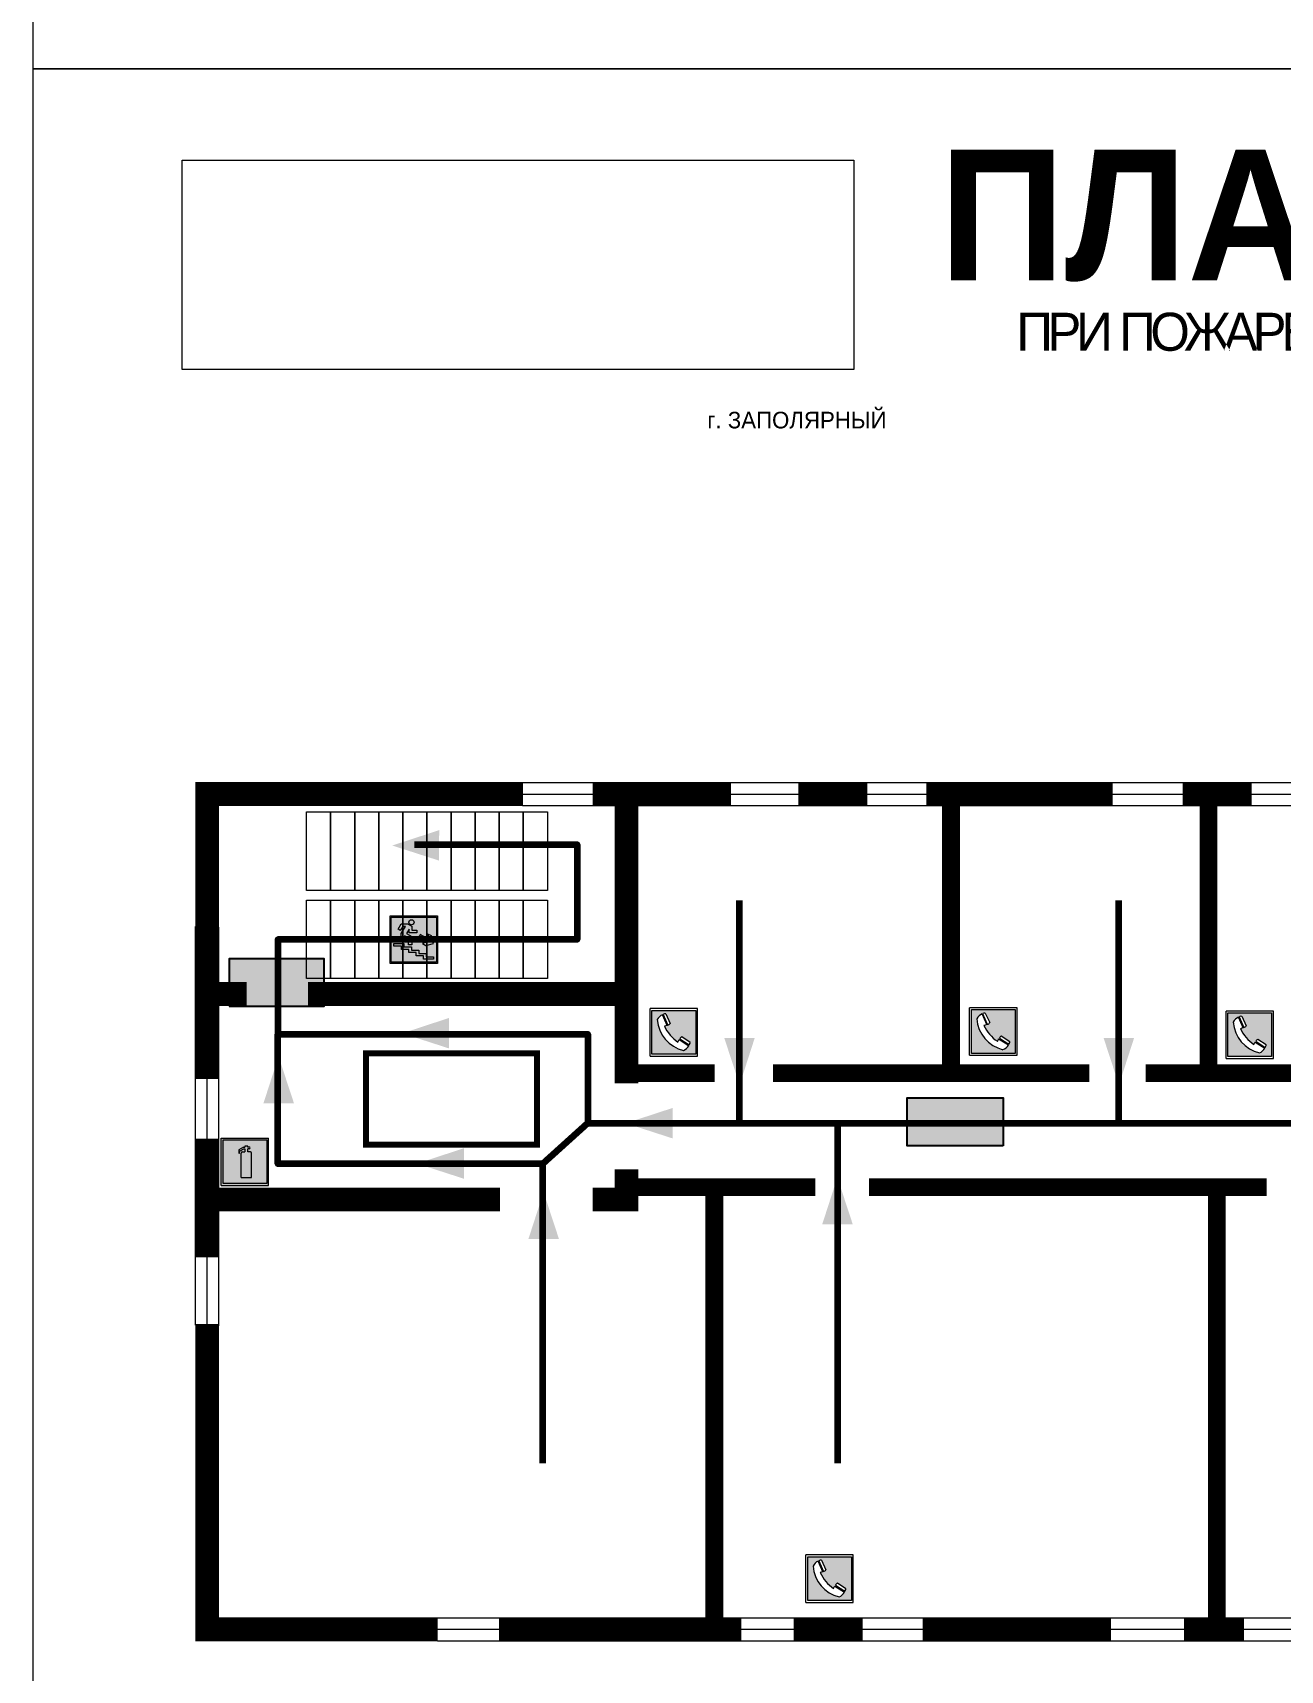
# Model space of a CAD drawing. Header units: millimetres. Extents: x 13114 to 67229, y 22859 to 38520.
# Drawn here: x 31653.7 to 31863.7, y 35678.4 to 35954.2 of the extents above; entities that cross this region are included whole.
import ezdxf

# ---------------------------------------------------------------- set-up
doc = ezdxf.new("R2010")
doc.units = ezdxf.units.MM
doc.layers.add('План_Штампы', color=7, linetype='Continuous')
doc.styles.add('обычный', font='arial.ttf')
picture_1 = doc.add_image_def('image1.jpg', size_in_pixel=(337, 105))

# ---------------------------------------------------------------- blocks, each defined once
blk = doc.blocks.new('A$C7B4425F7')
at = {"true_color": 0xffffff}
blk.add_hatch(color=7, dxfattribs=at).paths.add_polyline_path([(0, 0), (-16, 0), (-16, -8), (0, -8)])
h = blk.add_hatch(color=126)
h.paths.add_polyline_path([(-0.2, -0.2), (-15.8, -0.2), (-15.8, -7.8), (-0.2, -7.8)])
h.paths.add_polyline_path([(-11.76, -2.03), (-11.76, -3.66), (-11.17, -3.66, -0.568275), (-11.17, -6.18), (-12.58, -6.18), (-12.58, -2.03)], flags=16)
h.paths.add_polyline_path([(-13.33, -4.12, -0.495768), (-13.59, -6.18), (-15.03, -6.18), (-15.03, -2.03), (-13.59, -2.03, -0.487973)], flags=16)
h.paths.add_polyline_path([(-10.25, -2.03), (-9.48, -2.03), (-9.48, -6.18), (-10.25, -6.18)], flags=16)
h.paths.add_polyline_path([(-13.84, -3.69), (-14.24, -3.69), (-14.24, -3.03), (-13.9, -3.03, -0.692621)], flags=0)
h.paths.add_polyline_path([(-9.15, -2.03), (-8.4, -2.03), (-8.04, -3.07), (-7.68, -2.03), (-6.93, -2.03), (-7.64, -4.1), (-6.93, -6.18), (-7.68, -6.18), (-8.04, -5.14), (-8.4, -6.18), (-9.15, -6.18), (-8.44, -4.1)], flags=16)
h.paths.add_polyline_path([(-11.76, -4.46), (-11.42, -4.46, -0.692621), (-11.36, -5.12), (-11.76, -5.12)], flags=0)
h.paths.add_polyline_path([(-13.9, -5.2), (-14.24, -5.2), (-14.24, -4.55), (-13.84, -4.55, -0.708038)], flags=0)
edge = h.paths.add_edge_path(flags=16)
edge.add_ellipse((-5.51, -4.08), major_axis=(0, 2.05), ratio=0.586184, start_angle=0, end_angle=360)
edge = h.paths.add_edge_path(flags=0)
edge.add_ellipse((-5.51, -4.08), major_axis=(0, 1.14), ratio=0.454828, start_angle=0, end_angle=360)
h.paths.add_polyline_path([(-4.13, -4.96, 0.377264), (-3.48, -4.52, 0.0555), (-3.16, -2.03), (-1.66, -2.03), (-1.66, -4.96), (-0.96, -4.96), (-0.96, -7.01), (-1.75, -7.01), (-1.75, -6.18), (-3.3, -6.18), (-3.3, -7.02), (-4.13, -7.02)], flags=16)
h.paths.add_polyline_path([(-2.73, -2.91), (-2.28, -2.91), (-2.28, -4.96), (-3.05, -4.96, 0.079136)], flags=0)
at = {"color": 126}
blk.add_lwpolyline([(-16, -8), (0, -8), (0, 0), (-16, 0)], close=True, dxfattribs=at)
blk = doc.blocks.new('вниз')
at = {"lineweight": 0, "true_color": 0xffffff}
h = blk.add_hatch(color=7, dxfattribs=at)
h.dxf.hatch_style = 1
h.paths.add_polyline_path([(40994.51, -4472.22), (40986.51, -4472.22), (40986.51, -4480.22), (40994.51, -4480.22)])
h.paths.add_polyline_path([(40994.31, -4472.42), (40994.31, -4480.01), (40986.71, -4480.01), (40986.71, -4472.42)], flags=16)
h.paths.add_polyline_path([(40988.43, -4473.53), (40989.43, -4473.53), (40990.19, -4473.96), (40990.19, -4474.6), (40991, -4474.6), (40991, -4475.06), (40989.73, -4475.06), (40989.73, -4474.46), (40989.3, -4475.18), (40990.17, -4475.7), (40990.17, -4477.11), (40989.63, -4477.11), (40989.63, -4476.01), (40988.94, -4475.59), (40988.94, -4476.46), (40988.94, -4476.46), (40987.47, -4476.46), (40987.26, -4476.46), (40987.26, -4475.92), (40988.4, -4475.92), (40988.4, -4475.2), (40989.1, -4473.99), (40988.66, -4473.99), (40988.24, -4474.7), (40987.86, -4474.47), (40988.41, -4473.56)], flags=0)
h.paths.add_polyline_path([(40990.55, -4473.29, -1), (40989.69, -4473.29, -1)], flags=0)
h.paths.add_polyline_path([(40988.85, -4476.89), (40988.85, -4477.43), (40990.1, -4477.43), (40990.1, -4477.99), (40991.34, -4477.99), (40991.34, -4478.54), (40992.59, -4478.54), (40992.59, -4479.09), (40993.83, -4479.09), (40993.83, -4479.52), (40992.17, -4479.52), (40992.17, -4478.97), (40990.91, -4478.97), (40990.91, -4478.41), (40989.68, -4478.41), (40989.68, -4477.86), (40988.43, -4477.86), (40988.43, -4477.31), (40987.6, -4477.31), (40987.18, -4477.31), (40987.18, -4476.89)], flags=0)
h.paths.add_polyline_path([(40991.61, -4475.33), (40993.12, -4476.2), (40992.9, -4475.27), (40993.48, -4475.6), (40993.83, -4476.88), (40992.56, -4477.22), (40991.97, -4476.88), (40992.9, -4476.61), (40991.38, -4475.74), (40991.58, -4475.39)], flags=0)
h.paths.add_polyline_path([(40990.19, -4473.96), (40989.43, -4473.53), (40988.43, -4473.53), (40988.41, -4473.56), (40987.86, -4474.47), (40988.24, -4474.7), (40988.66, -4473.99), (40989.1, -4473.99), (40988.4, -4475.2), (40988.4, -4475.92), (40987.26, -4475.92), (40987.26, -4476.46), (40987.47, -4476.46), (40988.94, -4476.46), (40988.94, -4476.27), (40988.94, -4475.59), (40989.63, -4476.01), (40989.63, -4477.11), (40990.17, -4477.11), (40990.17, -4475.7), (40989.3, -4475.18), (40989.73, -4474.46), (40989.73, -4475.06), (40991, -4475.06), (40991, -4474.6), (40990.19, -4474.6)], flags=0)
h.paths.add_polyline_path([(40990.55, -4473.29, 1), (40989.69, -4473.29, 1)], flags=0)
h.paths.add_polyline_path([(40991.61, -4475.33), (40991.58, -4475.39), (40991.38, -4475.74), (40992.9, -4476.61), (40991.97, -4476.88), (40992.56, -4477.22), (40993.83, -4476.88), (40993.48, -4475.6), (40992.9, -4475.27), (40993.12, -4476.2)], flags=0)
h.paths.add_polyline_path([(40990.1, -4477.43), (40988.85, -4477.43), (40988.85, -4476.89), (40987.18, -4476.89), (40987.18, -4477.31), (40987.6, -4477.31), (40988.43, -4477.31), (40988.43, -4477.86), (40989.68, -4477.86), (40989.68, -4478.41), (40990.91, -4478.41), (40990.91, -4478.97), (40992.17, -4478.97), (40992.17, -4479.52), (40993.83, -4479.52), (40993.83, -4479.09), (40992.59, -4479.09), (40992.59, -4478.54), (40991.34, -4478.54), (40991.34, -4477.99), (40990.1, -4477.99)], flags=0)
at = {"lineweight": 0}
h = blk.add_hatch(color=126, dxfattribs=at)
h.dxf.hatch_style = 1
h.paths.add_polyline_path([(40994.31, -4472.42), (40986.71, -4472.42), (40986.71, -4480.01), (40994.31, -4480.01)])
h.paths.add_polyline_path([(40988.43, -4473.53), (40989.43, -4473.53), (40990.19, -4473.96), (40990.19, -4474.6), (40991, -4474.6), (40991, -4475.06), (40989.73, -4475.06), (40989.73, -4474.46), (40989.3, -4475.18), (40990.17, -4475.7), (40990.17, -4477.11), (40989.63, -4477.11), (40989.63, -4476.01), (40988.94, -4475.59), (40988.94, -4476.46), (40988.94, -4476.46), (40987.47, -4476.46), (40987.26, -4476.46), (40987.26, -4475.92), (40988.4, -4475.92), (40988.4, -4475.2), (40989.1, -4473.99), (40988.66, -4473.99), (40988.24, -4474.7), (40987.86, -4474.47), (40988.41, -4473.56)], flags=16)
h.paths.add_polyline_path([(40990.55, -4473.29, -1), (40989.69, -4473.29, -1)], flags=16)
h.paths.add_polyline_path([(40988.85, -4476.89), (40988.85, -4477.43), (40990.1, -4477.43), (40990.1, -4477.99), (40991.34, -4477.99), (40991.34, -4478.54), (40992.59, -4478.54), (40992.59, -4479.09), (40993.83, -4479.09), (40993.83, -4479.52), (40992.17, -4479.52), (40992.17, -4478.97), (40990.91, -4478.97), (40990.91, -4478.41), (40989.68, -4478.41), (40989.68, -4477.86), (40988.43, -4477.86), (40988.43, -4477.31), (40987.6, -4477.31), (40987.18, -4477.31), (40987.18, -4476.89)], flags=16)
h.paths.add_polyline_path([(40991.61, -4475.33), (40993.12, -4476.2), (40992.9, -4475.27), (40993.48, -4475.6), (40993.83, -4476.88), (40992.56, -4477.22), (40991.97, -4476.88), (40992.9, -4476.61), (40991.38, -4475.74), (40991.58, -4475.39)], flags=16)
at = {"lineweight": 0, "true_color": 0xffffff}
h = blk.add_hatch(color=7, dxfattribs=at)
h.dxf.hatch_style = 1
h.paths.add_polyline_path([(40989.73, -4474.46), (40989.73, -4475.06), (40991, -4475.06), (40991, -4474.6), (40990.19, -4474.6), (40990.19, -4473.96), (40989.43, -4473.53), (40988.43, -4473.53), (40988.41, -4473.56), (40987.86, -4474.47), (40988.24, -4474.7), (40988.66, -4473.99), (40989.1, -4473.99), (40988.4, -4475.2), (40988.4, -4475.92), (40987.26, -4475.92), (40987.26, -4476.46), (40987.47, -4476.46), (40988.94, -4476.46), (40988.94, -4475.59), (40989.63, -4476.01), (40989.63, -4477.11), (40990.17, -4477.11), (40990.17, -4475.7), (40989.3, -4475.18)])
h.paths.add_polyline_path([(40989.69, -4473.29, 1), (40990.55, -4473.29, 1)])
h.paths.add_polyline_path([(40991.61, -4475.33), (40991.58, -4475.39), (40991.38, -4475.74), (40992.9, -4476.61), (40991.97, -4476.88), (40992.56, -4477.22), (40993.83, -4476.88), (40993.48, -4475.6), (40992.9, -4475.27), (40993.12, -4476.2)])
h.paths.add_polyline_path([(40990.1, -4477.43), (40988.85, -4477.43), (40988.85, -4476.89), (40987.18, -4476.89), (40987.18, -4477.31), (40987.6, -4477.31), (40988.43, -4477.31), (40988.43, -4477.86), (40989.68, -4477.86), (40989.68, -4478.41), (40990.91, -4478.41), (40990.91, -4478.97), (40992.17, -4478.97), (40992.17, -4479.52), (40993.83, -4479.52), (40993.83, -4479.09), (40992.59, -4479.09), (40992.59, -4478.54), (40991.34, -4478.54), (40991.34, -4477.99), (40990.1, -4477.99)])
at = {"color": 126, "lineweight": 0}
for points in [[(40986.51, -4472.22), (40994.51, -4472.22), (40994.51, -4480.22), (40986.51, -4480.22)], [(40986.71, -4472.42), (40994.31, -4472.42), (40994.31, -4480.01), (40986.71, -4480.01)]]:
    blk.add_lwpolyline(points, close=True, dxfattribs=at)
for points in [[(40987.47, -4476.46), (40987.26, -4476.46), (40987.26, -4475.92), (40988.4, -4475.92), (40988.4, -4475.2), (40989.1, -4473.99), (40988.66, -4473.99), (40988.24, -4474.7), (40987.86, -4474.47), (40988.41, -4473.56), (40988.43, -4473.53), (40989.43, -4473.53), (40990.19, -4473.96), (40990.19, -4474.6), (40991, -4474.6), (40991, -4475.06), (40989.73, -4475.06), (40989.73, -4474.46), (40989.3, -4475.18), (40990.17, -4475.7), (40990.17, -4477.11), (40989.63, -4477.11), (40989.63, -4476.01), (40988.94, -4475.59), (40988.94, -4476.46)], [(40987.6, -4477.31), (40987.18, -4477.31), (40987.18, -4476.89), (40988.85, -4476.89), (40988.85, -4477.43), (40990.1, -4477.43), (40990.1, -4477.99), (40991.34, -4477.99), (40991.34, -4478.54), (40992.59, -4478.54), (40992.59, -4479.09), (40993.83, -4479.09), (40993.83, -4479.52), (40992.17, -4479.52), (40992.17, -4478.97), (40990.91, -4478.97), (40990.91, -4478.41), (40989.68, -4478.41), (40989.68, -4477.86), (40988.43, -4477.86), (40988.43, -4477.31), (40987.6, -4477.31)], [(40987.47, -4476.46), (40988.94, -4476.46), (40988.94, -4476.27)], [(40991.58, -4475.39), (40991.38, -4475.74), (40992.9, -4476.61), (40991.97, -4476.88), (40992.56, -4477.22), (40993.83, -4476.88), (40993.48, -4475.6), (40992.9, -4475.27), (40993.12, -4476.2), (40991.61, -4475.33), (40991.58, -4475.39)]]:
    blk.add_lwpolyline(points, dxfattribs=at)
blk.add_circle((40990.12, -4473.29), 0.432, dxfattribs=at)
blk = doc.blocks.new('A$C32E8229D')
at = {"true_color": 0xffffff}
blk.add_hatch(color=7, dxfattribs=at).paths.add_polyline_path([(0, 0), (0, -8), (16, -8), (16, 0)])
h = blk.add_hatch(color=126)
h.paths.add_polyline_path([(0.2, -0.2), (15.8, -0.2), (15.8, -7.8), (0.2, -7.8)])
h.paths.add_polyline_path([(13.49, -2.05), (12.08, -2.05), (11.37, -2.63, 0.162397), (11.29, -2.84), (11.29, -3.63), (10.35, -3.63), (10.35, -4.05), (11.68, -4.05), (11.68, -3.48), (12.26, -4.28), (11.29, -5.1), (11.29, -6.78), (11.85, -6.78), (11.85, -5.44), (12.8, -4.64), (12.8, -5.94), (14.46, -5.94), (14.46, -5.39), (13.45, -5.39), (13.45, -3.97), (12.46, -2.59), (13.15, -2.59), (13.69, -3.34), (14.18, -3)], flags=16)
h.paths.add_polyline_path([(10.74, -1.82, 1), (11.8, -1.82, 1)], flags=16)
h.paths.add_polyline_path([(9.39, -3.59), (5.99, -3.59), (6.56, -3.03), (5.91, -3.03), (5.1, -3.83), (5.91, -4.64), (6.56, -4.64), (5.99, -4.09), (9.39, -4.09)], flags=16)
h.paths.add_polyline_path([(4.29, -1.08), (1.72, -1.08), (1.72, -6.6), (4.29, -6.6)], flags=16)
at = {"color": 126}
blk.add_lwpolyline([(16, -8), (0, -8), (0, 0), (16, 0)], close=True, dxfattribs=at)
blk = doc.blocks.new('A$C3AD82952')
at = {"true_color": 0xf5f5ff}
h = blk.add_hatch(color=7, dxfattribs=at)
h.dxf.hatch_style = 1
h.paths.add_polyline_path([(8.21, 8.73, 0.414214), (7.89, 9.05), (7.22, 9.05), (7.22, 9.92), (7.59, 9.92, 1), (7.57, 10.36), (7.22, 10.36), (7.22, 10.6), (6.43, 10.6), (6.43, 10.36), (6.01, 10.36), (4.74, 9.59), (4.74, 8.69), (4.98, 8.73), (4.98, 9.26), (6.12, 9.91), (6.43, 9.91), (6.43, 9.05), (5.76, 9.05, 0.414214), (5.44, 8.73), (5.44, 2.2), (8.21, 2.2)], flags=0)
h.paths.add_polyline_path([(12.8, 12.8), (0, 12.8), (0, 0), (12.8, 0)])
h.paths.add_polyline_path([(0.51, 12.29), (12.29, 12.29), (12.29, 0.51), (0.51, 0.51)], flags=16)
h.paths.add_polyline_path([(4.74, 9.59), (6.01, 10.36), (6.43, 10.36), (6.43, 10.6), (7.22, 10.6), (7.22, 10.36), (7.59, 10.36, -0.94586), (7.59, 9.92), (7.22, 9.92), (7.22, 9.05), (7.89, 9.05, -0.414214), (8.21, 8.73), (8.21, 2.2), (5.44, 2.2), (5.44, 8.73, -0.414214), (5.76, 9.05), (6.43, 9.05), (6.43, 9.91), (6.12, 9.91), (4.98, 9.26), (4.98, 8.73), (4.74, 8.69)], flags=0)
h = blk.add_hatch(color=242)
h.dxf.hatch_style = 1
h.paths.add_polyline_path([(12.29, 12.29), (0.51, 12.29), (0.51, 0.51), (12.29, 0.51)])
h.paths.add_polyline_path([(4.74, 8.69), (4.74, 9.59), (6.01, 10.36), (6.43, 10.36), (6.43, 10.6), (7.22, 10.6), (7.22, 10.36), (7.59, 10.36, -0.94586), (7.59, 9.92), (7.22, 9.92), (7.22, 9.05), (7.89, 9.05, -0.414214), (8.21, 8.73), (8.21, 2.2), (5.44, 2.2), (5.44, 8.73, -0.414214), (5.76, 9.05), (6.43, 9.05), (6.43, 9.91), (6.12, 9.91), (4.98, 9.26), (4.98, 8.73)], flags=16)
h = blk.add_hatch(color=7, dxfattribs=at)
h.dxf.hatch_style = 1
h.paths.add_polyline_path([(8.21, 8.73, 0.414214), (7.89, 9.05), (7.22, 9.05), (7.22, 9.92), (7.59, 9.92, 1), (7.57, 10.36), (7.22, 10.36), (7.22, 10.6), (6.43, 10.6), (6.43, 10.36), (6.01, 10.36), (4.74, 9.59), (4.74, 8.69), (4.98, 8.73), (4.98, 9.26), (6.12, 9.91), (6.43, 9.91), (6.43, 9.05), (5.76, 9.05, 0.414214), (5.44, 8.73), (5.44, 2.2), (8.21, 2.2)])
at = {"color": 242, "lineweight": 5}
for p, q in [((0, 0), (0, 12.8)), ((0, 12.8), (12.8, 12.8)), ((6.01, 10.36), (4.74, 9.59)), ((4.74, 9.59), (4.74, 8.69)), ((4.98, 9.26), (6.12, 9.91)), ((4.98, 8.73), (4.98, 9.26)), ((5.76, 9.05), (6.43, 9.05)), ((6.01, 10.36), (6.43, 10.36)), ((6.12, 9.91), (6.43, 9.91)), ((7.22, 10.6), (6.43, 10.6)), ((6.43, 10.6), (6.43, 10.36)), ((6.43, 9.91), (6.43, 9.05)), ((7.22, 10.36), (7.22, 10.6)), ((7.59, 10.36), (7.22, 10.36)), ((7.22, 9.05), (7.22, 9.92)), ((7.59, 9.92), (7.22, 9.92)), ((7.89, 9.05), (7.22, 9.05)), ((12.8, 0), (12.8, 12.8)), ((4.74, 8.69), (4.98, 8.73)), ((5.44, 2.2), (5.44, 8.73)), ((8.21, 2.2), (8.21, 8.73)), ((0, 0), (12.8, 0)), ((5.44, 2.2), (8.21, 2.2))]:
    blk.add_line(p, q, dxfattribs=at)
blk.add_lwpolyline([(0.51, 12.29), (12.29, 12.29), (12.29, 0.51), (0.51, 0.51)], close=True, dxfattribs=at)
for centre, radius, start, end in [((5.76, 8.73), 0.32, 90, 180), ((7.58, 10.14), 0.223, 273.1875, 86.8125), ((7.89, 8.73), 0.32, 0, 90)]:
    blk.add_arc(centre, radius, start, end, dxfattribs=at)
blk = doc.blocks.new('A$C456E1F9C')
at = {"lineweight": 5}
h = blk.add_hatch(color=242, dxfattribs=at)
h.paths.add_polyline_path([(0.51, -1.47), (0.51, -13.26), (12.29, -13.26), (12.29, -1.47)])
h.paths.add_polyline_path([(5.42, -4.95, -0.254479), (4.78, -5.4), (3.52, -2.53, -0.209735), (4.23, -2.4)], flags=16)
h.paths.add_polyline_path([(8.53, -8.6), (10.87, -10.17), (10.54, -10.76), (8.03, -9.13, -0.192251)], flags=16)
h.paths.add_polyline_path([(4.61, -5.49, 0.005518), (3.87, -5.72, 0.128647), (7.49, -10.01, 0.00809), (7.83, -9.33), (10.47, -10.97, -0.16736), (8.99, -12.25, -0.327862), (1.95, -3.95, -0.166952), (3.36, -2.62)], flags=16)
at = {"color": 242, "lineweight": 5}
for p, q in [((0, -13.77), (0, -0.97)), ((12.8, -0.97), (0, -0.97)), ((4.61, -5.49), (3.36, -2.62)), ((3.52, -2.53), (4.78, -5.4)), ((4.23, -2.4), (5.42, -4.95)), ((12.8, -13.77), (12.8, -0.97)), ((10.81, -10.12), (8.53, -8.6)), ((7.83, -9.33), (10.47, -10.97)), ((8.03, -9.13), (10.54, -10.76)), ((10.54, -10.76), (10.8, -10.3)), ((10.8, -10.3), (10.81, -10.12)), ((0, -13.77), (12.8, -13.77))]:
    blk.add_line(p, q, dxfattribs=at)
blk.add_lwpolyline([(0.51, -1.47), (12.29, -1.47), (12.29, -13.26), (0.51, -13.26)], close=True, dxfattribs=at)
for centre, radius, start, end in [((4.59, -5.34), 2.99, 114.2845, 152.1974), ((11.12, -3.31), 9.19, 183.9915, 256.6009), ((4.02, -3.27), 0.891, 76.3284, 123.7092), ((14.98, -39.1), 35.17, 107.1487, 108.4135), ((13.86, -0.94), 11.08, 205.5536, 234.8762), ((4.68, -4.59), 0.824, 276.9621, 334.0723), ((8.94, -9.5), 0.989, 114.4092, 157.9388), ((-13.31, 0.8), 23.44, 332.5487, 334.4027), ((7.87, -9.46), 3, 291.9291, 329.9329)]:
    blk.add_arc(centre, radius, start, end, dxfattribs=at)

msp = doc.modelspace()

# ---------------------------------------------------------------- linework, layer by layer
at = {"color": 5, "lineweight": 0}
for points in [[(31653.68, 35948.08), (32253.68, 35948.08), (32253.68, 36343.08), (31653.68, 36343.08)], [(31653.68, 35553.08), (32253.68, 35553.08), (32253.68, 35948.08), (31653.68, 35948.08)]]:
    msp.add_lwpolyline(points, close=True, dxfattribs=at)
at = {"lineweight": 0}
for points, const_width in [([(31683.06, 35778), (31683.06, 35825.97), (31736.22, 35825.97)], 4), ([(31747.96, 35825.97), (31771.25, 35825.97)], 4), ([(31753.68, 35825.97), (31753.68, 35777.27)], 4), ([(31782.62, 35825.97), (31794.21, 35825.97)], 4), ([(31804.12, 35825.97), (31835.53, 35825.97)], 4), ([(31808.3, 35778.97), (31808.3, 35825.97)], 3), ([(31847.31, 35825.97), (31858.91, 35825.97)], 4), ([(31851.67, 35778.97), (31851.67, 35825.97)], 3), ([(31683.06, 35792.3), (31689.68, 35792.3)], 4), ([(31700.03, 35792.3), (31753.68, 35792.3)], 4), ([(31753.55, 35778.97), (31768.52, 35778.97)], 3), ([(31778.33, 35778.97), (31831.61, 35778.97)], 3), ([(31841.08, 35778.97), (31872.72, 35778.97)], 3), ([(31683.06, 35747.97), (31683.06, 35767.93)], 4), ([(31753.68, 35762.79), (31753.68, 35757.69), (31747.94, 35757.69)], 4), ([(31753.64, 35759.77), (31785.46, 35759.77)], 3), ([(31768.44, 35685.32), (31768.44, 35759.77)], 3), ([(31794.47, 35759.77), (31861.43, 35759.77)], 3), ([(31853.06, 35685.32), (31853.06, 35759.77)], 3), ([(31732.34, 35757.69), (31683.06, 35757.69)], 4), ([(31721.87, 35685.32), (31683.06, 35685.32), (31683.06, 35736.75)], 4), ([(31773.02, 35685.32), (31732.17, 35685.32)], 4), ([(31793.44, 35685.32), (31781.79, 35685.32)], 4), ([(31835.27, 35685.32), (31803.55, 35685.32)], 4), ([(31857.61, 35685.32), (31847.51, 35685.32)], 4)]:
    msp.add_lwpolyline(points, dxfattribs=dict(at, const_width=const_width))
for points in [[(31736.01, 35827.93), (32009.89, 35827.93)], [(31736.14, 35824.05), (32010.03, 35824.05)], [(31736.22, 35825.97), (32010.11, 35825.97)], [(31681.1, 35736.55), (31681.1, 35803.68)], [(31683.06, 35736.75), (31683.06, 35803.89)], [(31685.02, 35736.41), (31685.02, 35803.54)], [(31721.87, 35687.25), (32183.89, 35687.25)], [(31721.84, 35683.36), (32183.87, 35683.36)], [(31721.87, 35685.32), (32183.89, 35685.32)]]:
    msp.add_lwpolyline(points, dxfattribs=at)
for points in [[(31699.77, 35822.95), (31703.83, 35822.95), (31703.83, 35809.74), (31699.77, 35809.74)], [(31703.83, 35822.95), (31707.89, 35822.95), (31707.89, 35809.74), (31703.83, 35809.74)], [(31707.89, 35822.95), (31711.94, 35822.95), (31711.94, 35809.74), (31707.89, 35809.74)], [(31711.94, 35822.95), (31716, 35822.95), (31716, 35809.74), (31711.94, 35809.74)], [(31716, 35822.95), (31720.06, 35822.95), (31720.06, 35809.74), (31716, 35809.74)], [(31720.06, 35822.95), (31724.11, 35822.95), (31724.11, 35809.74), (31720.06, 35809.74)], [(31724.11, 35822.95), (31728.17, 35822.95), (31728.17, 35809.74), (31724.11, 35809.74)], [(31728.17, 35822.95), (31732.23, 35822.95), (31732.23, 35809.74), (31728.17, 35809.74)], [(31732.23, 35822.95), (31736.28, 35822.95), (31736.28, 35809.74), (31732.23, 35809.74)], [(31736.28, 35822.95), (31740.34, 35822.95), (31740.34, 35809.74), (31736.28, 35809.74)], [(31699.77, 35808.12), (31703.83, 35808.12), (31703.83, 35794.92), (31699.77, 35794.92)], [(31703.83, 35808.12), (31707.89, 35808.12), (31707.89, 35794.92), (31703.83, 35794.92)], [(31707.89, 35808.12), (31711.94, 35808.12), (31711.94, 35794.92), (31707.89, 35794.92)], [(31711.94, 35808.12), (31716, 35808.12), (31716, 35794.92), (31711.94, 35794.92)], [(31716, 35808.12), (31720.06, 35808.12), (31720.06, 35794.92), (31716, 35794.92)], [(31720.06, 35808.12), (31724.11, 35808.12), (31724.11, 35794.92), (31720.06, 35794.92)], [(31724.11, 35808.12), (31728.17, 35808.12), (31728.17, 35794.92), (31724.11, 35794.92)], [(31728.17, 35808.12), (31732.23, 35808.12), (31732.23, 35794.92), (31728.17, 35794.92)], [(31732.23, 35808.12), (31736.28, 35808.12), (31736.28, 35794.92), (31732.23, 35794.92)], [(31736.28, 35808.12), (31740.34, 35808.12), (31740.34, 35794.92), (31736.28, 35794.92)]]:
    msp.add_lwpolyline(points, close=True, dxfattribs=at)
at = {"color": 126, "lineweight": 100, "true_color": 0x008754}
for points in [[(31717.97, 35817.48), (31745.35, 35817.48), (31745.35, 35801.47), (31694.97, 35801.47), (31694.97, 35785.55), (31747.14, 35785.55), (31747.14, 35770.57), (31997.44, 35770.57), (31997.44, 35807.94)], [(31772.68, 35770.57), (31772.68, 35808.05)], [(31836.56, 35770.57), (31836.56, 35808.05)], [(31739.57, 35763.71), (31694.97, 35763.71), (31694.97, 35785.55)], [(31739.57, 35713.27), (31739.57, 35763.71), (31747.14, 35770.57)], [(31789.19, 35770.57), (31789.19, 35713.27)]]:
    msp.add_lwpolyline(points, dxfattribs=at)
at = {"lineweight": 0, "const_width": 1}
msp.add_lwpolyline([(31709.78, 35782.31), (31738.6, 35782.31), (31738.6, 35766.95), (31709.78, 35766.95)], close=True, dxfattribs=at)
at = {"layer": 'План_Штампы', "color": 126, "true_color": 0x008754}
for points in [[(31722.12, 35819.89), (31722.1, 35814.76), (31714.22, 35817.3)], [(31723.79, 35788.27), (31723.78, 35783.13), (31715.9, 35785.68)], [(31770.12, 35784.91), (31775.25, 35784.89), (31772.71, 35777.01)], [(31833.99, 35784.91), (31839.13, 35784.89), (31836.58, 35777.01)], [(31697.67, 35773.89), (31692.53, 35773.9), (31695.08, 35781.78)], [(31761.45, 35773.12), (31761.43, 35767.98), (31753.55, 35770.53)], [(31726.29, 35766.33), (31726.28, 35761.19), (31718.4, 35763.74)], [(31791.76, 35753.51), (31786.62, 35753.52), (31789.17, 35761.4)], [(31742.29, 35751.04), (31737.15, 35751.06), (31739.7, 35758.93)]]:
    msp.add_solid(points, dxfattribs=at)

# ---------------------------------------------------------------- block references
at = {"color": 126, "true_color": 0x008754}
msp.add_blockref('вниз', (-9272.67, 40277.67), dxfattribs=at)
at = {"xscale": 0.625, "yscale": 0.625, "zscale": 0.625}
for name, p in [('A$C456E1F9C', (31757.63, 35790.45)), ('A$C456E1F9C', (31811.43, 35790.58)), ('A$C456E1F9C', (31854.61, 35790.04)), ('A$C3AD82952', (31685.4, 35760.05)), ('A$C456E1F9C', (31783.85, 35698.44))]:
    msp.add_blockref(name, p, dxfattribs=at)
at = {"layer": 'План_Штампы'}
msp.add_blockref('A$C7B4425F7', (31702.74, 35798.23), dxfattribs=at)
at = {"layer": 'План_Штампы', "color": 126, "true_color": 0x008754, "xscale": 1.012510887696, "yscale": 1.012510887696, "zscale": 1.012510887696, "rotation": 359.9978653237145}
msp.add_blockref('A$C32E8229D', (31800.91, 35774.84), dxfattribs=at)

# ---------------------------------------------------------------- texts
at = {"lineweight": 0, "style": 'обычный'}
for s, insert, char_height, width, attachment_point in [('{\\fProxima Nova Rg|b1|i0|c204|p2;ПЛАН ЭВАКУАЦИИ}', (31806.33, 35934.49), 22, 493.8901, 1), ('\\pi-8.4,l8.4,t8.4;{\\fProxima Nova Rg|b0|i0|c204|p2;г. ЗАПОЛЯРНЫЙ\\H1.6404x; }', (31782.36, 35888.92), 2.8, 126.6484, 5)]:
    msp.add_mtext(s, dxfattribs=dict(at, insert=insert, char_height=char_height, width=width, attachment_point=attachment_point))
at = {"color": 0, "lineweight": 0, "insert": (31956.78, 35907.19), "char_height": 8, "width": 449.2158, "attachment_point": 5, "style": 'обычный'}
msp.add_mtext('{\\fArial Black|b1|i0|c204|p34;\\H2x;\\T0.85;  \\fArial Narrow|b0|i0|c204|p34;\\H0.8x;\\W0.9;\\P\\fProxima Nova Rg|b0|i0|c204|p2;\\H0.5x;\\W1;\\C256;ПРИ ПОЖАРЕ  ИЛИ ДРУГИХ ЧРЕЗВЫЧАЙНЫХ СИТУАЦИЯХ  ИЗ ПОМЕЩЕНИЙ \\fProxima Nova Rg|b1|i0|c204|p2;\\H1.25x;\\PЦАП: АБК\\fProxima Nova Rg|b1|i0|c0|p2; 3 \\fProxima Nova Rg|b1|i0|c204|p2;ЭТАЖ}', dxfattribs=at)

# ---------------------------------------------------------------- pictures from other files: only their frames are drawn
at = {"color": 7, "lineweight": 0, "true_color": 0xf5f5ff}
image = msp.add_image(picture_1, insert=(31678.82, 35897.44), size_in_units=(113.11, 35.24), dxfattribs=at)
image.dxf.flags = 7

doc.saveas('drawing.dxf')
